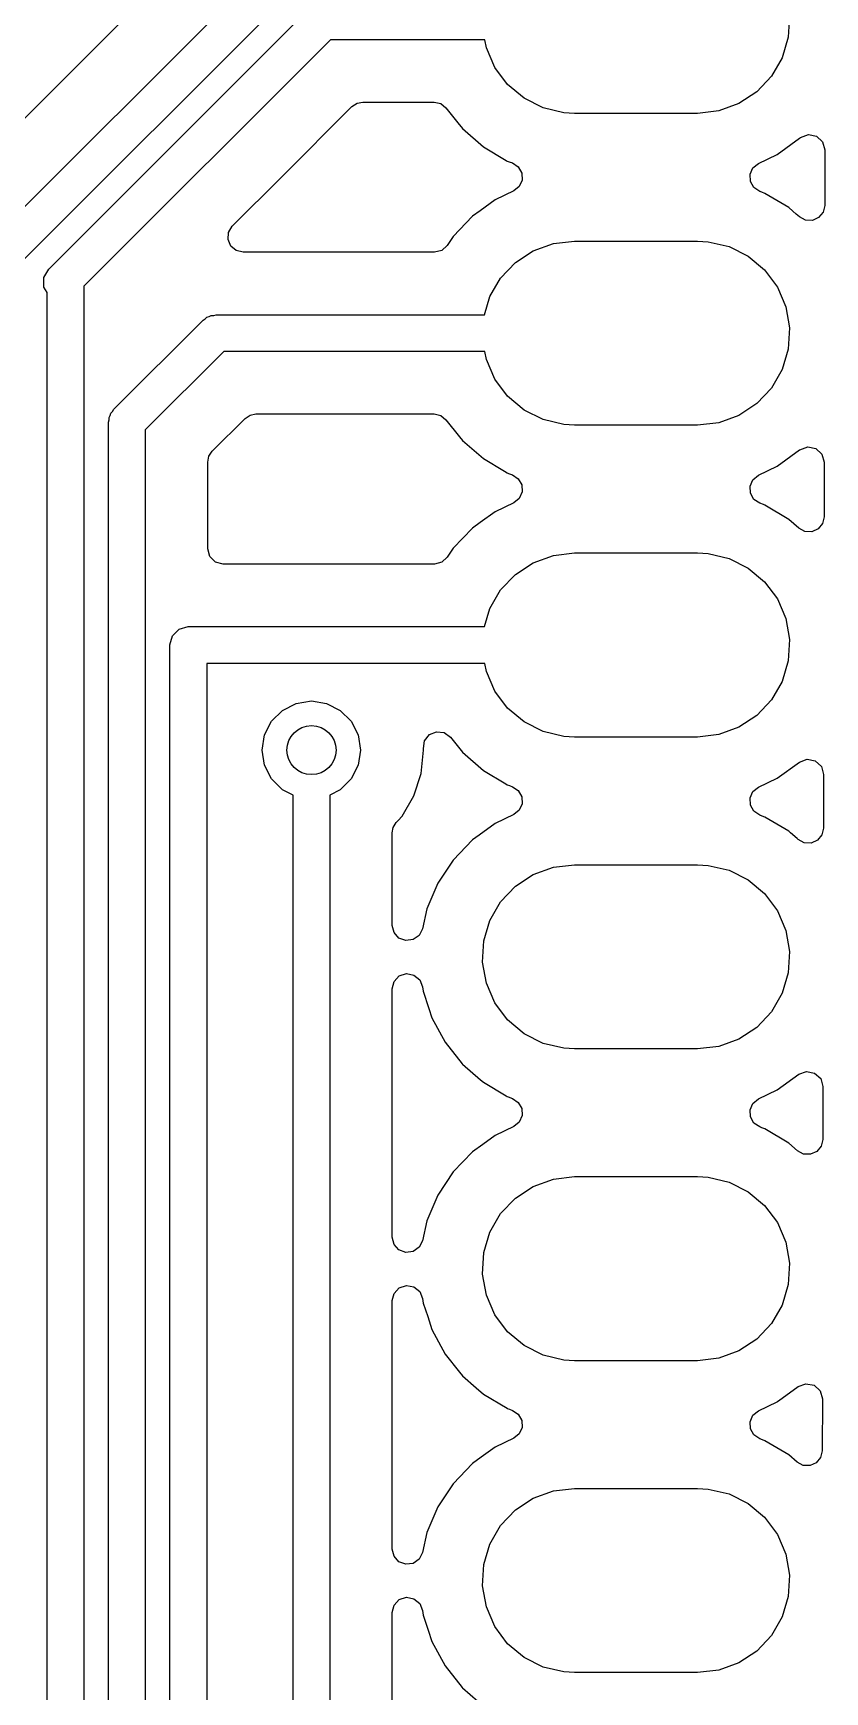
# Model space of a CAD drawing. Extents: x 15 to 269, y -160 to -43.
# Drawn here: x 128.2 to 134.64, y -92.6 to -79.09 of the extents above; entities that cross this region are included whole.
import ezdxf

# ---------------------------------------------------------------- set-up
doc = ezdxf.new("R2010")
doc.units = 0
doc.layers.add('BLACK', color=7, linetype='CONTINUOUS')

msp = doc.modelspace()

# ---------------------------------------------------------------- linework, layer by layer
at = {"layer": 'BLACK', "linetype": 'CONTINUOUS'}
for p, q in [((127.824, -80.8068), (131.908, -76.7223)), ((132.074, -76.9814), (128.08, -80.975)), ((128.324, -81.0139), (130.45, -78.8879)), ((128.899, -79.0126), (127.525, -80.3862)), ((134.353, -78.9504), (134.343, -79.1242)), ((130.618, -79.144), (128.61, -81.1521)), ((131.874, -79.144), (130.618, -79.144)), ((131.886, -79.2091), (131.874, -79.144)), ((134.343, -79.1242), (134.293, -79.2911)), ((131.954, -79.369), (131.886, -79.2091)), ((134.293, -79.2911), (134.206, -79.4419)), ((132.058, -79.5087), (131.954, -79.369)), ((132.192, -79.6206), (132.058, -79.5087)), ((134.086, -79.5685), (133.941, -79.6642)), ((134.206, -79.4419), (134.086, -79.5685)), ((130.218, -80.2635), (130.792, -79.6888)), ((130.792, -79.6888), (130.833, -79.6619)), ((130.833, -79.6619), (130.88, -79.6525)), ((130.88, -79.6525), (131.46, -79.6525)), ((131.46, -79.6525), (131.514, -79.6648)), ((131.514, -79.6648), (131.557, -79.6992)), ((131.557, -79.6992), (131.654, -79.821)), ((132.347, -79.6988), (132.192, -79.6206)), ((132.517, -79.7389), (132.347, -79.6988)), ((133.941, -79.6642), (133.777, -79.7238)), ((131.654, -79.821), (131.691, -79.8672)), ((132.604, -79.744), (132.517, -79.7389)), ((133.604, -79.744), (132.604, -79.744)), ((133.777, -79.7238), (133.604, -79.744)), ((131.691, -79.8672), (131.861, -80.0163)), ((134.252, -80.0787), (134.435, -79.9456)), ((134.435, -79.9456), (134.443, -79.9402)), ((134.435, -79.9456), (134.435, -79.9456)), ((134.443, -79.9402), (134.506, -79.9169)), ((134.506, -79.9169), (134.572, -79.9301)), ((134.572, -79.9301), (134.621, -79.9759)), ((134.621, -79.9759), (134.64, -80.0407)), ((131.861, -80.0163), (132.047, -80.1269)), ((134.1, -80.152), (134.252, -80.0787)), ((134.64, -80.0407), (134.639, -80.4942)), ((132.047, -80.1269), (132.056, -80.1325)), ((132.056, -80.1325), (132.07, -80.1377)), ((132.07, -80.1377), (132.098, -80.1482)), ((132.098, -80.1482), (132.145, -80.1802)), ((132.145, -80.1802), (132.173, -80.2303)), ((132.173, -80.2303), (132.176, -80.2875)), ((134.032, -80.2404), (134.055, -80.1881)), ((134.035, -80.2977), (134.032, -80.2404)), ((134.055, -80.1881), (134.1, -80.152)), ((129.817, -80.6638), (130.218, -80.2635)), ((132.108, -80.376), (131.956, -80.4493)), ((132.153, -80.3399), (132.108, -80.376)), ((132.176, -80.2875), (132.153, -80.3399)), ((134.063, -80.3478), (134.035, -80.2977)), ((134.11, -80.3798), (134.063, -80.3478)), ((134.127, -80.3862), (134.11, -80.3798)), ((131.956, -80.4493), (131.835, -80.5373)), ((134.152, -80.3955), (134.127, -80.3862)), ((134.347, -80.5117), (134.152, -80.3955)), ((134.152, -80.3955), (134.152, -80.3955)), ((134.152, -80.3955), (134.152, -80.3955)), ((134.381, -80.5417), (134.347, -80.5117)), ((134.639, -80.4942), (134.626, -80.5489)), ((131.773, -80.5824), (131.616, -80.7462)), ((131.835, -80.5373), (131.773, -80.5824)), ((131.773, -80.5824), (131.773, -80.5824)), ((131.773, -80.5824), (131.773, -80.5824)), ((134.407, -80.5642), (134.381, -80.5417)), ((134.433, -80.5873), (134.407, -80.5642)), ((134.483, -80.6137), (134.433, -80.5873)), ((134.539, -80.6155), (134.483, -80.6137)), ((134.59, -80.5923), (134.539, -80.6155)), ((134.626, -80.5489), (134.59, -80.5923)), ((129.783, -80.7709), (129.787, -80.7132)), ((129.805, -80.8244), (129.783, -80.7709)), ((129.787, -80.7132), (129.817, -80.6638)), ((131.616, -80.7462), (131.567, -80.8198)), ((131.616, -80.7462), (131.616, -80.7462)), ((131.616, -80.7462), (131.616, -80.7462)), ((132.431, -80.8042), (132.604, -80.784)), ((132.604, -80.784), (133.604, -80.784)), ((133.604, -80.784), (133.691, -80.7891)), ((133.691, -80.7891), (133.861, -80.8292)), ((129.849, -80.862), (129.805, -80.8244)), ((129.905, -80.8755), (129.849, -80.862)), ((131.464, -80.8755), (129.905, -80.8755)), ((131.523, -80.8607), (131.464, -80.8755)), ((131.567, -80.8198), (131.523, -80.8607)), ((132.122, -80.9595), (132.267, -80.8638)), ((132.267, -80.8638), (132.431, -80.8042)), ((133.861, -80.8292), (134.016, -80.9074)), ((134.016, -80.9074), (134.15, -81.0193)), ((128.285, -81.0812), (128.324, -81.0139)), ((132.002, -81.0861), (132.122, -80.9595)), ((134.15, -81.0193), (134.254, -81.159)), ((128.285, -81.1588), (128.285, -81.0812)), ((128.31, -81.2019), (128.285, -81.1588)), ((128.61, -81.1521), (128.61, -110.738)), ((131.915, -81.2369), (132.002, -81.0861)), ((134.254, -81.159), (134.322, -81.3189)), ((128.31, -110.8), (128.31, -81.2019)), ((131.871, -81.384), (131.915, -81.2369)), ((134.322, -81.3189), (134.353, -81.4904)), ((128.854, -82.1539), (129.58, -81.4279)), ((129.58, -81.4279), (129.597, -81.4181)), ((129.597, -81.4181), (129.611, -81.4041)), ((129.611, -81.4041), (129.63, -81.399)), ((129.63, -81.399), (129.647, -81.3891)), ((129.647, -81.3891), (129.667, -81.3891)), ((129.667, -81.3891), (129.686, -81.384)), ((129.686, -81.384), (131.871, -81.384)), ((134.353, -81.4904), (134.343, -81.6642)), ((129.748, -81.684), (129.11, -82.3221)), ((131.874, -81.684), (129.748, -81.684)), ((131.886, -81.7491), (131.874, -81.684)), ((134.343, -81.6642), (134.293, -81.8311)), ((131.954, -81.909), (131.886, -81.7491)), ((134.293, -81.8311), (134.206, -81.9819)), ((132.058, -82.0487), (131.954, -81.909)), ((134.206, -81.9819), (134.086, -82.1085)), ((132.192, -82.1606), (132.058, -82.0487)), ((134.086, -82.1085), (133.941, -82.2042)), ((128.81, -82.26), (128.815, -82.2409)), ((128.81, -110.593), (128.81, -82.26)), ((128.815, -82.2212), (128.825, -82.2041)), ((128.815, -82.2409), (128.815, -82.2212)), ((128.825, -82.2041), (128.83, -82.185)), ((128.83, -82.185), (128.844, -82.171)), ((128.844, -82.171), (128.854, -82.1539)), ((129.655, -82.4964), (129.922, -82.2288)), ((129.922, -82.2288), (129.963, -82.2019)), ((129.963, -82.2019), (130.01, -82.1925)), ((130.01, -82.1925), (131.46, -82.1925)), ((131.46, -82.1925), (131.514, -82.2048)), ((131.514, -82.2048), (131.557, -82.2392)), ((131.557, -82.2392), (131.668, -82.3786)), ((132.347, -82.2388), (132.192, -82.1606)), ((132.517, -82.2789), (132.347, -82.2388)), ((133.777, -82.2638), (133.604, -82.284)), ((133.941, -82.2042), (133.777, -82.2638)), ((129.11, -82.3221), (129.11, -110.531)), ((131.668, -82.3786), (131.691, -82.4072)), ((131.691, -82.4072), (131.861, -82.5563)), ((132.604, -82.284), (132.517, -82.2789)), ((133.604, -82.284), (132.604, -82.284)), ((129.618, -82.5841), (129.628, -82.5367)), ((129.628, -82.5367), (129.655, -82.4964)), ((134.252, -82.6187), (134.435, -82.4856)), ((134.435, -82.4856), (134.438, -82.4837)), ((134.435, -82.4856), (134.435, -82.4856)), ((134.438, -82.4837), (134.501, -82.4604)), ((134.501, -82.4604), (134.567, -82.4736)), ((134.567, -82.4736), (134.617, -82.5194)), ((134.617, -82.5194), (134.635, -82.5843)), ((129.618, -83.2915), (129.618, -82.5841)), ((131.861, -82.5563), (132.034, -82.6594)), ((132.034, -82.6594), (132.056, -82.6725)), ((132.056, -82.6725), (132.067, -82.6767)), ((132.067, -82.6767), (132.098, -82.6882)), ((134.1, -82.692), (134.252, -82.6187)), ((134.635, -82.5843), (134.634, -83.0299)), ((132.098, -82.6882), (132.145, -82.7202)), ((132.145, -82.7202), (132.173, -82.7703)), ((132.173, -82.7703), (132.176, -82.8276)), ((134.032, -82.7804), (134.055, -82.7281)), ((134.035, -82.8377), (134.032, -82.7804)), ((134.055, -82.7281), (134.1, -82.692)), ((132.108, -82.916), (131.956, -82.9893)), ((132.153, -82.8799), (132.108, -82.916)), ((132.176, -82.8276), (132.153, -82.8799)), ((134.063, -82.8878), (134.035, -82.8377)), ((134.11, -82.9198), (134.063, -82.8878)), ((134.14, -82.9308), (134.11, -82.9198)), ((134.152, -82.9355), (134.14, -82.9308)), ((134.347, -83.0517), (134.152, -82.9355)), ((134.152, -82.9355), (134.152, -82.9355)), ((134.152, -82.9355), (134.152, -82.9355)), ((131.836, -83.0767), (131.773, -83.1224)), ((131.956, -82.9893), (131.836, -83.0767)), ((134.428, -83.1224), (134.347, -83.0517)), ((134.347, -83.0517), (134.347, -83.0517)), ((134.621, -83.0846), (134.585, -83.1281)), ((134.634, -83.0299), (134.621, -83.0846)), ((131.773, -83.1224), (131.616, -83.2862)), ((131.773, -83.1224), (131.773, -83.1224)), ((131.773, -83.1224), (131.773, -83.1224)), ((134.428, -83.1231), (134.428, -83.1224)), ((134.478, -83.1495), (134.428, -83.1231)), ((134.534, -83.1513), (134.478, -83.1495)), ((134.585, -83.1281), (134.534, -83.1513)), ((129.635, -83.3535), (129.618, -83.2915)), ((129.68, -83.3989), (129.635, -83.3535)), ((131.616, -83.2862), (131.567, -83.3598)), ((131.616, -83.2862), (131.616, -83.2862)), ((131.616, -83.2862), (131.616, -83.2862)), ((132.267, -83.4038), (132.431, -83.3442)), ((132.431, -83.3442), (132.604, -83.324)), ((132.604, -83.324), (133.604, -83.324)), ((133.604, -83.324), (133.691, -83.3291)), ((133.691, -83.3291), (133.861, -83.3692)), ((129.743, -83.4155), (129.68, -83.3989)), ((131.464, -83.4155), (129.743, -83.4155)), ((131.523, -83.4007), (131.464, -83.4155)), ((131.567, -83.3598), (131.523, -83.4007)), ((132.122, -83.4995), (132.267, -83.4038)), ((133.861, -83.3692), (134.016, -83.4474)), ((134.016, -83.4474), (134.15, -83.5593)), ((131.915, -83.7769), (132.002, -83.6261)), ((132.002, -83.6261), (132.122, -83.4995)), ((134.15, -83.5593), (134.254, -83.699)), ((134.254, -83.699), (134.322, -83.8589)), ((131.871, -83.924), (131.915, -83.7769)), ((134.322, -83.8589), (134.353, -84.0304)), ((129.31, -84.074), (129.33, -83.999)), ((129.33, -83.999), (129.385, -83.9441)), ((129.385, -83.9441), (129.46, -83.924)), ((129.46, -83.924), (131.871, -83.924)), ((134.353, -84.0304), (134.343, -84.2042)), ((129.31, -110.386), (129.31, -84.074)), ((131.874, -84.224), (129.61, -84.224)), ((129.61, -84.224), (129.61, -110.324)), ((131.886, -84.2891), (131.874, -84.224)), ((131.954, -84.449), (131.886, -84.2891)), ((134.343, -84.2042), (134.293, -84.3711)), ((134.293, -84.3711), (134.206, -84.5219)), ((130.227, -84.6067), (130.338, -84.5499)), ((130.338, -84.5499), (130.462, -84.5303)), ((130.462, -84.5303), (130.585, -84.5499)), ((130.585, -84.5499), (130.697, -84.6067)), ((132.058, -84.5887), (131.954, -84.449)), ((134.206, -84.5219), (134.086, -84.6485)), ((130.081, -84.8067), (130.138, -84.6952)), ((130.138, -84.6952), (130.227, -84.6067)), ((130.697, -84.6067), (130.785, -84.6952)), ((130.785, -84.6952), (130.842, -84.8067)), ((132.192, -84.7006), (132.058, -84.5887)), ((132.347, -84.7788), (132.192, -84.7006)), ((134.086, -84.6485), (133.941, -84.7442)), ((130.062, -84.9303), (130.081, -84.8067)), ((130.842, -84.8067), (130.862, -84.9303)), ((131.383, -84.8538), (131.422, -84.8043)), ((131.422, -84.8043), (131.481, -84.7803)), ((131.481, -84.7803), (131.543, -84.7882)), ((131.543, -84.7882), (131.594, -84.826)), ((131.594, -84.826), (131.691, -84.9472)), ((132.517, -84.8189), (132.347, -84.7788)), ((132.604, -84.824), (132.517, -84.8189)), ((133.604, -84.824), (132.604, -84.824)), ((133.777, -84.8038), (133.604, -84.824)), ((133.941, -84.7442), (133.777, -84.8038)), ((130.081, -85.0539), (130.062, -84.9303)), ((130.862, -84.9303), (130.842, -85.0539)), ((131.355, -85.1202), (131.375, -84.9303)), ((131.374, -84.9162), (131.383, -84.8538)), ((131.375, -84.9303), (131.374, -84.9162)), ((131.691, -84.9472), (131.861, -85.0963)), ((130.138, -85.1654), (130.081, -85.0539)), ((130.842, -85.0539), (130.785, -85.1654)), ((131.861, -85.0963), (132.044, -85.2052)), ((134.252, -85.1587), (134.433, -85.0273)), ((134.433, -85.0273), (134.496, -85.004)), ((134.496, -85.004), (134.562, -85.0172)), ((134.562, -85.0172), (134.612, -85.063)), ((134.612, -85.063), (134.63, -85.1278)), ((130.227, -85.2539), (130.138, -85.1654)), ((130.785, -85.1654), (130.697, -85.2539)), ((131.296, -85.3019), (131.355, -85.1202)), ((132.044, -85.2052), (132.056, -85.2125)), ((132.056, -85.2125), (132.074, -85.2193)), ((132.074, -85.2193), (132.098, -85.2282)), ((132.098, -85.2282), (132.145, -85.2602)), ((134.055, -85.2681), (134.1, -85.232)), ((134.1, -85.232), (134.252, -85.1587)), ((134.63, -85.1278), (134.629, -85.5657)), ((130.312, -85.2973), (130.227, -85.2539)), ((130.312, -102.014), (130.312, -85.2973)), ((130.697, -85.2539), (130.612, -85.2973)), ((130.612, -85.2973), (130.612, -101.952)), ((131.201, -85.4673), (131.296, -85.3019)), ((132.145, -85.2602), (132.173, -85.3103)), ((132.176, -85.3675), (132.153, -85.4199)), ((132.173, -85.3103), (132.176, -85.3675)), ((134.032, -85.3204), (134.055, -85.2681)), ((134.035, -85.3777), (134.032, -85.3204)), ((134.063, -85.4278), (134.035, -85.3777)), ((131.152, -85.5213), (131.167, -85.5048)), ((131.167, -85.5048), (131.201, -85.4673)), ((132.108, -85.456), (131.956, -85.5293)), ((132.153, -85.4199), (132.108, -85.456)), ((134.11, -85.4598), (134.063, -85.4278)), ((134.13, -85.4673), (134.11, -85.4598)), ((134.152, -85.4755), (134.13, -85.4673)), ((134.347, -85.5917), (134.152, -85.4755)), ((134.152, -85.4755), (134.152, -85.4755)), ((134.152, -85.4755), (134.152, -85.4755)), ((131.12, -85.6043), (131.128, -85.5599)), ((131.12, -86.3588), (131.12, -85.6043)), ((131.128, -85.5599), (131.152, -85.5213)), ((131.827, -85.6233), (131.773, -85.6624)), ((131.956, -85.5293), (131.827, -85.6233)), ((134.361, -85.6043), (134.347, -85.5917)), ((134.415, -85.6513), (134.361, -85.6043)), ((134.423, -85.6588), (134.415, -85.6513)), ((134.616, -85.6204), (134.581, -85.6638)), ((134.629, -85.5657), (134.616, -85.6204)), ((131.773, -85.6624), (131.616, -85.8262)), ((131.773, -85.6624), (131.773, -85.6624)), ((131.773, -85.6624), (131.773, -85.6624)), ((134.473, -85.6852), (134.423, -85.6588)), ((134.529, -85.687), (134.473, -85.6852)), ((134.581, -85.6638), (134.529, -85.687)), ((131.616, -85.8262), (131.491, -86.0152)), ((132.267, -85.9438), (132.431, -85.8842)), ((132.431, -85.8842), (132.604, -85.864)), ((132.604, -85.864), (133.604, -85.864)), ((133.604, -85.864), (133.691, -85.8691)), ((133.691, -85.8691), (133.861, -85.9092)), ((133.861, -85.9092), (134.016, -85.9874)), ((131.491, -86.0152), (131.402, -86.2235)), ((132.002, -86.1661), (132.122, -86.0395)), ((132.122, -86.0395), (132.267, -85.9438)), ((134.016, -85.9874), (134.15, -86.0993)), ((131.915, -86.3169), (132.002, -86.1661)), ((134.15, -86.0993), (134.254, -86.239)), ((131.402, -86.2235), (131.365, -86.3864)), ((131.865, -86.4838), (131.915, -86.3169)), ((134.254, -86.239), (134.322, -86.3989)), ((131.135, -86.4168), (131.12, -86.3588)), ((131.174, -86.4613), (131.135, -86.4168)), ((131.23, -86.482), (131.174, -86.4613)), ((131.338, -86.4397), (131.289, -86.4743)), ((131.365, -86.3864), (131.338, -86.4397)), ((134.322, -86.3989), (134.353, -86.5704)), ((131.289, -86.4743), (131.23, -86.482)), ((131.855, -86.6576), (131.865, -86.4838)), ((134.353, -86.5704), (134.343, -86.7442)), ((131.886, -86.8291), (131.855, -86.6576)), ((131.12, -86.8747), (131.135, -86.8151)), ((131.135, -86.8151), (131.177, -86.7702)), ((131.177, -86.7702), (131.236, -86.751)), ((131.236, -86.751), (131.296, -86.7622)), ((131.296, -86.7622), (131.344, -86.8011)), ((131.344, -86.8011), (131.367, -86.8581)), ((131.367, -86.8581), (131.372, -86.8952)), ((131.954, -86.989), (131.886, -86.8291)), ((134.343, -86.7442), (134.293, -86.9111)), ((131.12, -88.8988), (131.12, -86.8747)), ((131.372, -86.8952), (131.418, -87.0354)), ((132.058, -87.1287), (131.954, -86.989)), ((134.293, -86.9111), (134.206, -87.0619)), ((131.418, -87.0354), (131.442, -87.1106)), ((131.442, -87.1106), (131.549, -87.3101)), ((132.192, -87.2406), (132.058, -87.1287)), ((134.206, -87.0619), (134.086, -87.1885)), ((132.347, -87.3188), (132.192, -87.2406)), ((134.086, -87.1885), (133.941, -87.2842)), ((131.549, -87.3101), (131.549, -87.3101)), ((131.549, -87.3101), (131.69, -87.4858)), ((132.517, -87.3589), (132.347, -87.3188)), ((132.604, -87.364), (132.517, -87.3589)), ((133.604, -87.364), (132.604, -87.364)), ((133.777, -87.3438), (133.604, -87.364)), ((133.941, -87.2842), (133.777, -87.3438)), ((131.69, -87.4858), (131.691, -87.4872)), ((131.691, -87.4872), (131.838, -87.6158)), ((131.838, -87.6158), (131.861, -87.6363)), ((131.861, -87.6363), (132.047, -87.7475)), ((134.252, -87.6987), (134.428, -87.5708)), ((134.428, -87.5708), (134.491, -87.5475)), ((134.491, -87.5475), (134.557, -87.5607)), ((134.557, -87.5607), (134.607, -87.6065)), ((134.607, -87.6065), (134.625, -87.6714)), ((134.625, -87.6714), (134.624, -88.1014)), ((132.047, -87.7475), (132.056, -87.7525)), ((132.056, -87.7525), (132.063, -87.755)), ((132.063, -87.755), (132.098, -87.7682)), ((132.098, -87.7682), (132.145, -87.8002)), ((132.145, -87.8002), (132.173, -87.8503)), ((134.032, -87.8604), (134.055, -87.8081)), ((134.055, -87.8081), (134.1, -87.772)), ((134.1, -87.772), (134.252, -87.6987)), ((132.176, -87.9076), (132.153, -87.9599)), ((132.173, -87.8503), (132.176, -87.9076)), ((134.035, -87.9177), (134.032, -87.8604)), ((134.063, -87.9678), (134.035, -87.9177)), ((131.956, -88.0693), (131.856, -88.1417)), ((132.108, -87.996), (131.956, -88.0693)), ((132.153, -87.9599), (132.108, -87.996)), ((134.11, -87.9998), (134.063, -87.9678)), ((134.128, -88.0064), (134.11, -87.9998)), ((134.152, -88.0155), (134.128, -88.0064)), ((134.347, -88.1317), (134.152, -88.0155)), ((134.152, -88.0155), (134.152, -88.0155)), ((134.152, -88.0155), (134.152, -88.0155)), ((131.773, -88.2024), (131.616, -88.3662)), ((131.856, -88.1417), (131.773, -88.2024)), ((131.773, -88.2024), (131.773, -88.2024)), ((131.773, -88.2024), (131.773, -88.2024)), ((134.419, -88.1946), (134.347, -88.1317)), ((134.468, -88.221), (134.419, -88.1946)), ((134.524, -88.2228), (134.468, -88.221)), ((134.576, -88.1996), (134.524, -88.2228)), ((134.611, -88.1561), (134.576, -88.1996)), ((134.624, -88.1014), (134.611, -88.1561)), ((131.616, -88.3662), (131.491, -88.5552)), ((132.122, -88.5795), (132.267, -88.4838)), ((132.267, -88.4838), (132.431, -88.4242)), ((132.431, -88.4242), (132.604, -88.404)), ((132.604, -88.404), (133.604, -88.404)), ((133.604, -88.404), (133.691, -88.4091)), ((133.691, -88.4091), (133.861, -88.4492)), ((133.861, -88.4492), (134.016, -88.5274)), ((131.491, -88.5552), (131.402, -88.7635)), ((132.002, -88.7061), (132.122, -88.5795)), ((134.016, -88.5274), (134.15, -88.6393)), ((131.915, -88.8569), (132.002, -88.7061)), ((134.15, -88.6393), (134.254, -88.779)), ((131.402, -88.7635), (131.365, -88.9264)), ((131.865, -89.0238), (131.915, -88.8569)), ((134.254, -88.779), (134.322, -88.9389)), ((131.135, -88.9568), (131.12, -88.8988)), ((131.174, -89.0013), (131.135, -88.9568)), ((131.23, -89.022), (131.174, -89.0013)), ((131.289, -89.0143), (131.23, -89.022)), ((131.338, -88.9797), (131.289, -89.0143)), ((131.365, -88.9264), (131.338, -88.9797)), ((131.855, -89.1976), (131.865, -89.0238)), ((134.322, -88.9389), (134.353, -89.1104)), ((134.353, -89.1104), (134.343, -89.2842)), ((131.177, -89.3102), (131.236, -89.291)), ((131.236, -89.291), (131.296, -89.3022)), ((131.886, -89.3691), (131.855, -89.1976)), ((134.343, -89.2842), (134.293, -89.4511)), ((131.12, -89.4147), (131.135, -89.3551)), ((131.12, -91.4388), (131.12, -89.4147)), ((131.135, -89.3551), (131.177, -89.3102)), ((131.296, -89.3022), (131.344, -89.3411)), ((131.344, -89.3411), (131.367, -89.3981)), ((131.367, -89.3981), (131.372, -89.4352)), ((131.372, -89.4352), (131.408, -89.5445)), ((131.954, -89.529), (131.886, -89.3691)), ((131.408, -89.5445), (131.442, -89.6506)), ((132.058, -89.6687), (131.954, -89.529)), ((134.293, -89.4511), (134.206, -89.6019)), ((131.442, -89.6506), (131.549, -89.8501)), ((132.192, -89.7806), (132.058, -89.6687)), ((134.206, -89.6019), (134.086, -89.7285)), ((132.347, -89.8588), (132.192, -89.7806)), ((133.941, -89.8242), (133.777, -89.8838)), ((134.086, -89.7285), (133.941, -89.8242)), ((131.549, -89.8501), (131.549, -89.8501)), ((131.549, -89.8501), (131.666, -89.996)), ((132.517, -89.8989), (132.347, -89.8588)), ((132.604, -89.904), (132.517, -89.8989)), ((133.604, -89.904), (132.604, -89.904)), ((133.777, -89.8838), (133.604, -89.904)), ((131.666, -89.996), (131.691, -90.0272)), ((131.691, -90.0272), (131.802, -90.1243)), ((134.423, -90.1144), (134.486, -90.0911)), ((134.486, -90.0911), (134.553, -90.1043)), ((134.553, -90.1043), (134.602, -90.15)), ((131.802, -90.1243), (131.861, -90.1763)), ((131.861, -90.1763), (132.054, -90.2914)), ((134.1, -90.312), (134.252, -90.2387)), ((134.252, -90.2387), (134.255, -90.2366)), ((134.255, -90.2366), (134.293, -90.2093)), ((134.293, -90.2093), (134.423, -90.1144)), ((134.602, -90.15), (134.62, -90.2149)), ((134.62, -90.2149), (134.619, -90.6372)), ((132.054, -90.2914), (132.056, -90.2925)), ((132.056, -90.2925), (132.074, -90.2993)), ((132.074, -90.2993), (132.098, -90.3082)), ((132.098, -90.3082), (132.145, -90.3402)), ((132.145, -90.3402), (132.173, -90.3903)), ((134.032, -90.4004), (134.055, -90.3481)), ((134.055, -90.3481), (134.1, -90.312)), ((132.153, -90.4999), (132.108, -90.536)), ((132.176, -90.4475), (132.153, -90.4999)), ((132.173, -90.3903), (132.176, -90.4475)), ((134.035, -90.4577), (134.032, -90.4004)), ((134.063, -90.5078), (134.035, -90.4577)), ((134.11, -90.5398), (134.063, -90.5078)), ((131.956, -90.6093), (131.844, -90.6902)), ((132.108, -90.536), (131.956, -90.6093)), ((134.134, -90.5486), (134.11, -90.5398)), ((134.152, -90.5555), (134.134, -90.5486)), ((134.347, -90.6717), (134.152, -90.5555)), ((134.152, -90.5555), (134.152, -90.5555)), ((134.152, -90.5555), (134.152, -90.5555)), ((134.619, -90.6372), (134.606, -90.6919)), ((131.773, -90.7424), (131.616, -90.9062)), ((131.844, -90.6902), (131.773, -90.7424)), ((131.773, -90.7424), (131.773, -90.7424)), ((131.773, -90.7424), (131.773, -90.7424)), ((134.414, -90.7303), (134.347, -90.6717)), ((134.463, -90.7567), (134.414, -90.7303)), ((134.52, -90.7585), (134.463, -90.7567)), ((134.571, -90.7353), (134.52, -90.7585)), ((134.606, -90.6919), (134.571, -90.7353)), ((131.616, -90.9062), (131.491, -91.0952)), ((132.122, -91.1195), (132.267, -91.0238)), ((132.267, -91.0238), (132.431, -90.9642)), ((132.431, -90.9642), (132.604, -90.944)), ((132.604, -90.944), (133.604, -90.944)), ((133.604, -90.944), (133.691, -90.9491)), ((133.691, -90.9491), (133.861, -90.9892)), ((133.861, -90.9892), (134.016, -91.0674)), ((131.491, -91.0952), (131.402, -91.3035)), ((132.002, -91.2461), (132.122, -91.1195)), ((134.016, -91.0674), (134.15, -91.1793)), ((134.15, -91.1793), (134.254, -91.319)), ((131.402, -91.3035), (131.365, -91.4664)), ((131.915, -91.3969), (132.002, -91.2461)), ((134.254, -91.319), (134.322, -91.4789)), ((131.135, -91.4968), (131.12, -91.4388)), ((131.865, -91.5638), (131.915, -91.3969)), ((131.174, -91.5413), (131.135, -91.4968)), ((131.23, -91.562), (131.174, -91.5413)), ((131.289, -91.5543), (131.23, -91.562)), ((131.338, -91.5197), (131.289, -91.5543)), ((131.365, -91.4664), (131.338, -91.5197)), ((131.855, -91.7376), (131.865, -91.5638)), ((134.322, -91.4789), (134.353, -91.6504)), ((134.353, -91.6504), (134.343, -91.8242)), ((131.135, -91.8951), (131.177, -91.8502)), ((131.177, -91.8502), (131.236, -91.831)), ((131.236, -91.831), (131.296, -91.8422)), ((131.296, -91.8422), (131.344, -91.8811)), ((131.886, -91.9091), (131.855, -91.7376)), ((134.343, -91.8242), (134.293, -91.9911)), ((131.12, -91.9547), (131.135, -91.8951)), ((131.12, -93.9788), (131.12, -91.9547)), ((131.344, -91.8811), (131.367, -91.9381)), ((131.367, -91.9381), (131.372, -91.9752)), ((131.372, -91.9752), (131.413, -92.0998)), ((131.954, -92.069), (131.886, -91.9091)), ((134.293, -91.9911), (134.206, -92.1419)), ((131.413, -92.0998), (131.442, -92.1906)), ((132.058, -92.2087), (131.954, -92.069)), ((131.442, -92.1906), (131.549, -92.3901)), ((132.192, -92.3206), (132.058, -92.2087)), ((134.086, -92.2685), (133.941, -92.3642)), ((134.206, -92.1419), (134.086, -92.2685)), ((131.549, -92.3901), (131.549, -92.3901)), ((131.549, -92.3901), (131.688, -92.5643)), ((132.347, -92.3988), (132.192, -92.3206)), ((132.517, -92.4389), (132.347, -92.3988)), ((133.941, -92.3642), (133.777, -92.4238)), ((132.604, -92.444), (132.517, -92.4389)), ((133.604, -92.444), (132.604, -92.444)), ((133.777, -92.4238), (133.604, -92.444)), ((131.688, -92.5643), (131.691, -92.5672)), ((131.691, -92.5672), (131.816, -92.6767))]:
    msp.add_line(p, q, dxfattribs=at)
at = {"layer": 'BLACK'}
msp.add_circle((130.462, -84.9303), 0.2, dxfattribs=at)

doc.saveas('drawing.dxf')
